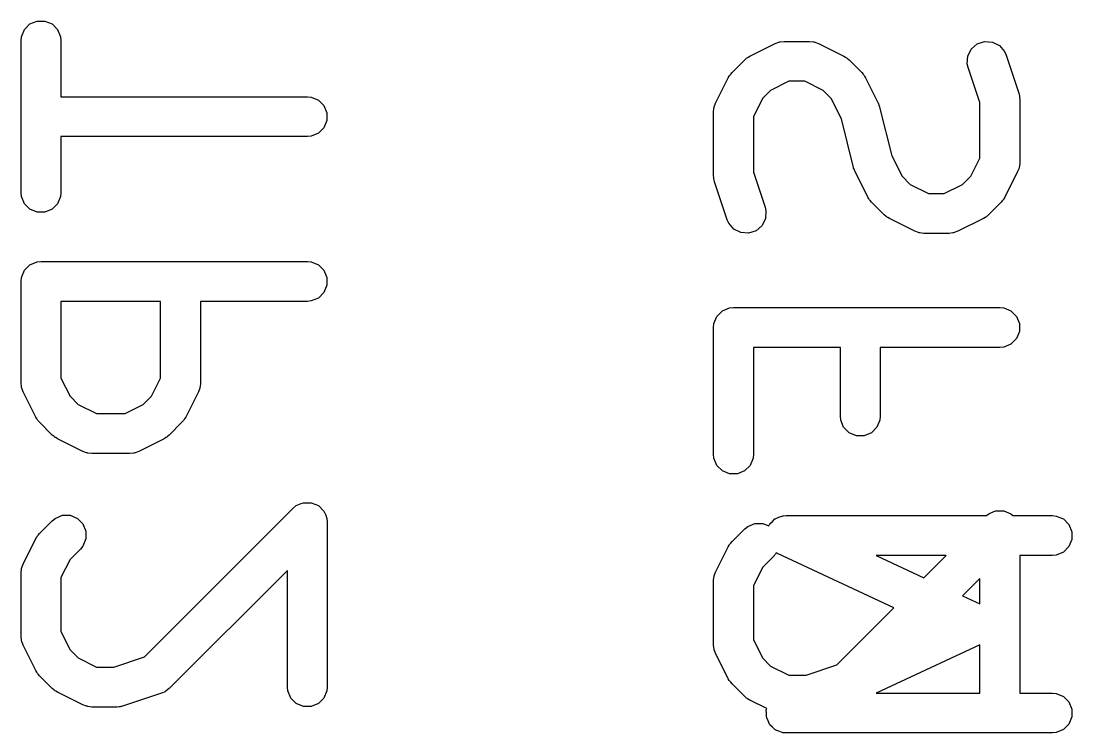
# Model space of a CAD drawing. Header units: inches. Extents: x 4.98 to 6.65, y -4.98 to -3.32.
# Drawn here: x 5.7098 to 5.8652, y -3.8874 to -3.7821 of the extents above; entities that cross this region are included whole.
import ezdxf

# ---------------------------------------------------------------- set-up
doc = ezdxf.new("R2010")
doc.units = ezdxf.units.IN
doc.header["$MEASUREMENT"] = 0
doc.layers.add('BLACK', color=250, linetype='CONTINUOUS')

msp = doc.modelspace()

# ---------------------------------------------------------------- linework, layer by layer
at = {"layer": 'BLACK', "linetype": 'CONTINUOUS'}
for p, q in [((5.71033, -3.78332), (5.71115, -3.78251)), ((5.71115, -3.78251), (5.71221, -3.78207)), ((5.71221, -3.78207), (5.71336, -3.78207)), ((5.71336, -3.78207), (5.71443, -3.78251)), ((5.71443, -3.78251), (5.71524, -3.78332)), ((5.70984, -3.78496), (5.70989, -3.78439)), ((5.70989, -3.78439), (5.71033, -3.78332)), ((5.71524, -3.78332), (5.71568, -3.78439)), ((5.71568, -3.78439), (5.71574, -3.78496)), ((5.70984, -3.80746), (5.70984, -3.78496)), ((5.71574, -3.78496), (5.71574, -3.79326)), ((5.81758, -3.78726), (5.82133, -3.78539)), ((5.82133, -3.78539), (5.82187, -3.78518)), ((5.82187, -3.78518), (5.82198, -3.78517)), ((5.82198, -3.78517), (5.82207, -3.78513)), ((5.82207, -3.78513), (5.82265, -3.78508)), ((5.82265, -3.78508), (5.8264, -3.78508)), ((5.8264, -3.78508), (5.82698, -3.78513)), ((5.82698, -3.78513), (5.82707, -3.78517)), ((5.82707, -3.78517), (5.82718, -3.78518)), ((5.82718, -3.78518), (5.82772, -3.78539)), ((5.82772, -3.78539), (5.83147, -3.78726)), ((5.85031, -3.78622), (5.85118, -3.78546)), ((5.85118, -3.78546), (5.85228, -3.7851)), ((5.85228, -3.7851), (5.85343, -3.78518)), ((5.85343, -3.78518), (5.85446, -3.7857)), ((5.85446, -3.7857), (5.85521, -3.78657)), ((5.81704, -3.78763), (5.81709, -3.78757)), ((5.81709, -3.78757), (5.81718, -3.78752)), ((5.81718, -3.78752), (5.81726, -3.78745)), ((5.81726, -3.78745), (5.81733, -3.78742)), ((5.81733, -3.78742), (5.81758, -3.78726)), ((5.83147, -3.78726), (5.83172, -3.78742)), ((5.83172, -3.78742), (5.83179, -3.78745)), ((5.83179, -3.78745), (5.83187, -3.78752)), ((5.83187, -3.78752), (5.83196, -3.78757)), ((5.83196, -3.78757), (5.83201, -3.78763)), ((5.84972, -3.7884), (5.8498, -3.78725)), ((5.8498, -3.78725), (5.85031, -3.78622)), ((5.85521, -3.78657), (5.85545, -3.7871)), ((5.85545, -3.7871), (5.85732, -3.79272)), ((5.81494, -3.78969), (5.81681, -3.78782)), ((5.81681, -3.78782), (5.81704, -3.78763)), ((5.83201, -3.78763), (5.83224, -3.78782)), ((5.83224, -3.78782), (5.83411, -3.78969)), ((5.84984, -3.78896), (5.84972, -3.7884)), ((5.85157, -3.79413), (5.84984, -3.78896)), ((5.81251, -3.79421), (5.81438, -3.79046)), ((5.81438, -3.79046), (5.81454, -3.79021)), ((5.81454, -3.79021), (5.81457, -3.79014)), ((5.81457, -3.79014), (5.81464, -3.79006)), ((5.81464, -3.79006), (5.81469, -3.78997)), ((5.81469, -3.78997), (5.81475, -3.78992)), ((5.81475, -3.78992), (5.81494, -3.78969)), ((5.83411, -3.78969), (5.8343, -3.78992)), ((5.8343, -3.78992), (5.83436, -3.78997)), ((5.83436, -3.78997), (5.83441, -3.79006)), ((5.83441, -3.79006), (5.83448, -3.79014)), ((5.83448, -3.79014), (5.83451, -3.79021)), ((5.83451, -3.79021), (5.83466, -3.79046)), ((5.83466, -3.79046), (5.83654, -3.79421)), ((5.82335, -3.79098), (5.82065, -3.79233)), ((5.8257, -3.79098), (5.82335, -3.79098)), ((5.8284, -3.79233), (5.8257, -3.79098)), ((5.71574, -3.79326), (5.75216, -3.79326)), ((5.75216, -3.79326), (5.75273, -3.79332)), ((5.75273, -3.79332), (5.7538, -3.79376)), ((5.7538, -3.79376), (5.75461, -3.79457)), ((5.81945, -3.79353), (5.8181, -3.79623)), ((5.82065, -3.79233), (5.81945, -3.79353)), ((5.8296, -3.79353), (5.8284, -3.79233)), ((5.83111, -3.79656), (5.8296, -3.79353)), ((5.85732, -3.79272), (5.85739, -3.79301)), ((5.85739, -3.79301), (5.85742, -3.79308)), ((5.85742, -3.79308), (5.85743, -3.79318)), ((5.85743, -3.79318), (5.85745, -3.79328)), ((5.85745, -3.79328), (5.85744, -3.79336)), ((5.85744, -3.79336), (5.85747, -3.79365)), ((5.85747, -3.79365), (5.85747, -3.80303)), ((5.75461, -3.79457), (5.75505, -3.79564)), ((5.8122, -3.79553), (5.81225, -3.79495)), ((5.81225, -3.79495), (5.81229, -3.79485)), ((5.81229, -3.79485), (5.8123, -3.79475)), ((5.8123, -3.79475), (5.81251, -3.79421)), ((5.83654, -3.79421), (5.83656, -3.79425)), ((5.83656, -3.79425), (5.83657, -3.79427)), ((5.83657, -3.79427), (5.83665, -3.79451)), ((5.83665, -3.79451), (5.83675, -3.79475)), ((5.83675, -3.79475), (5.83675, -3.79477)), ((5.83675, -3.79477), (5.83676, -3.79481)), ((5.83676, -3.79481), (5.83856, -3.802)), ((5.85157, -3.80233), (5.85157, -3.79413)), ((5.75505, -3.79679), (5.75461, -3.79785)), ((5.75505, -3.79564), (5.75505, -3.79679)), ((5.8122, -3.8049), (5.8122, -3.79553)), ((5.8181, -3.79623), (5.8181, -3.80442)), ((5.83291, -3.80374), (5.83111, -3.79656)), ((5.75461, -3.79785), (5.7538, -3.79867)), ((5.75216, -3.79917), (5.71574, -3.79917)), ((5.71574, -3.79917), (5.71574, -3.80746)), ((5.75273, -3.79911), (5.75216, -3.79917)), ((5.7538, -3.79867), (5.75273, -3.79911)), ((5.83856, -3.802), (5.84007, -3.80503)), ((5.85022, -3.80503), (5.85157, -3.80233)), ((5.85747, -3.80303), (5.85742, -3.8036)), ((5.8181, -3.80442), (5.81983, -3.80959)), ((5.83292, -3.80379), (5.83291, -3.80374)), ((5.83292, -3.80381), (5.83292, -3.80379)), ((5.83302, -3.80405), (5.83292, -3.80381)), ((5.8331, -3.80429), (5.83302, -3.80405)), ((5.83312, -3.80431), (5.8331, -3.80429)), ((5.83313, -3.80435), (5.83312, -3.80431)), ((5.83501, -3.8081), (5.83313, -3.80435)), ((5.85716, -3.80435), (5.85529, -3.8081)), ((5.85737, -3.80381), (5.85716, -3.80435)), ((5.85738, -3.8037), (5.85737, -3.80381)), ((5.85742, -3.8036), (5.85738, -3.8037)), ((5.81223, -3.80519), (5.8122, -3.8049)), ((5.81222, -3.80527), (5.81223, -3.80519)), ((5.81224, -3.80537), (5.81222, -3.80527)), ((5.81225, -3.80548), (5.81224, -3.80537)), ((5.81228, -3.80555), (5.81225, -3.80548)), ((5.81235, -3.80584), (5.81228, -3.80555)), ((5.81422, -3.81146), (5.81235, -3.80584)), ((5.84007, -3.80503), (5.84127, -3.80623)), ((5.84127, -3.80623), (5.84397, -3.80757)), ((5.84632, -3.80757), (5.84902, -3.80623)), ((5.84902, -3.80623), (5.85022, -3.80503)), ((5.70989, -3.80804), (5.70984, -3.80746)), ((5.71574, -3.80746), (5.71568, -3.80804)), ((5.84397, -3.80757), (5.84632, -3.80757)), ((5.71033, -3.8091), (5.70989, -3.80804)), ((5.71115, -3.80992), (5.71033, -3.8091)), ((5.71524, -3.8091), (5.71443, -3.80992)), ((5.71568, -3.80804), (5.71524, -3.8091)), ((5.83516, -3.80835), (5.83501, -3.8081)), ((5.83519, -3.80842), (5.83516, -3.80835)), ((5.83526, -3.8085), (5.83519, -3.80842)), ((5.83531, -3.80859), (5.83526, -3.8085)), ((5.83537, -3.80864), (5.83531, -3.80859)), ((5.83556, -3.80887), (5.83537, -3.80864)), ((5.83743, -3.81074), (5.83556, -3.80887)), ((5.85473, -3.80887), (5.85286, -3.81074)), ((5.85492, -3.80864), (5.85473, -3.80887)), ((5.85498, -3.80859), (5.85492, -3.80864)), ((5.85503, -3.8085), (5.85498, -3.80859)), ((5.8551, -3.80842), (5.85503, -3.8085)), ((5.85513, -3.80835), (5.8551, -3.80842)), ((5.85529, -3.8081), (5.85513, -3.80835)), ((5.71221, -3.81036), (5.71115, -3.80992)), ((5.71336, -3.81036), (5.71221, -3.81036)), ((5.71443, -3.80992), (5.71336, -3.81036)), ((5.81983, -3.80959), (5.81995, -3.81016)), ((5.81995, -3.81016), (5.81987, -3.81131)), ((5.83766, -3.81093), (5.83743, -3.81074)), ((5.85286, -3.81074), (5.85263, -3.81093)), ((5.81446, -3.81199), (5.81422, -3.81146)), ((5.81521, -3.81286), (5.81446, -3.81199)), ((5.81936, -3.81234), (5.81849, -3.81309)), ((5.81987, -3.81131), (5.81936, -3.81234)), ((5.83771, -3.81098), (5.83766, -3.81093)), ((5.8378, -3.81104), (5.83771, -3.81098)), ((5.83788, -3.81111), (5.8378, -3.81104)), ((5.83795, -3.81114), (5.83788, -3.81111)), ((5.8382, -3.81129), (5.83795, -3.81114)), ((5.84195, -3.81317), (5.8382, -3.81129)), ((5.85209, -3.81129), (5.84834, -3.81317)), ((5.85234, -3.81114), (5.85209, -3.81129)), ((5.85241, -3.81111), (5.85234, -3.81114)), ((5.85249, -3.81104), (5.85241, -3.81111)), ((5.85258, -3.81098), (5.85249, -3.81104)), ((5.85263, -3.81093), (5.85258, -3.81098)), ((5.81625, -3.81337), (5.81521, -3.81286)), ((5.81739, -3.81346), (5.81625, -3.81337)), ((5.81849, -3.81309), (5.81739, -3.81346)), ((5.84249, -3.81337), (5.84195, -3.81317)), ((5.8426, -3.81338), (5.84249, -3.81337)), ((5.8427, -3.81342), (5.8426, -3.81338)), ((5.84327, -3.81348), (5.8427, -3.81342)), ((5.84702, -3.81348), (5.84327, -3.81348)), ((5.8476, -3.81342), (5.84702, -3.81348)), ((5.8477, -3.81338), (5.8476, -3.81342)), ((5.8478, -3.81337), (5.8477, -3.81338)), ((5.84834, -3.81317), (5.8478, -3.81337)), ((5.71033, -3.81894), (5.71115, -3.81813)), ((5.71115, -3.81813), (5.71221, -3.81769)), ((5.71221, -3.81769), (5.71279, -3.81763)), ((5.71279, -3.81763), (5.75216, -3.81763)), ((5.75216, -3.81763), (5.75273, -3.81769)), ((5.75273, -3.81769), (5.7538, -3.81813)), ((5.7538, -3.81813), (5.75461, -3.81894)), ((5.70984, -3.82058), (5.70989, -3.82001)), ((5.70989, -3.82001), (5.71033, -3.81894)), ((5.75461, -3.81894), (5.75505, -3.82001)), ((5.75505, -3.82001), (5.75505, -3.82116)), ((5.70984, -3.83558), (5.70984, -3.82058)), ((5.75505, -3.82116), (5.75461, -3.82223)), ((5.7538, -3.82304), (5.75273, -3.82348)), ((5.75461, -3.82223), (5.7538, -3.82304)), ((5.73046, -3.82354), (5.71574, -3.82354)), ((5.71574, -3.82354), (5.71574, -3.83489)), ((5.73046, -3.83489), (5.73046, -3.82354)), ((5.75216, -3.82354), (5.73636, -3.82354)), ((5.73636, -3.82354), (5.73636, -3.83558)), ((5.75273, -3.82348), (5.75216, -3.82354)), ((5.81351, -3.82494), (5.81457, -3.8245)), ((5.81457, -3.8245), (5.81515, -3.82445)), ((5.81515, -3.82445), (5.85452, -3.82445)), ((5.85452, -3.82445), (5.8551, -3.8245)), ((5.8551, -3.8245), (5.85616, -3.82494)), ((5.81225, -3.82682), (5.8127, -3.82576)), ((5.8127, -3.82576), (5.81351, -3.82494)), ((5.85616, -3.82494), (5.85698, -3.82576)), ((5.85698, -3.82576), (5.85742, -3.82682)), ((5.8122, -3.8274), (5.81225, -3.82682)), ((5.8122, -3.84615), (5.8122, -3.8274)), ((5.85742, -3.82798), (5.85698, -3.82904)), ((5.85742, -3.82682), (5.85742, -3.82798)), ((5.85698, -3.82904), (5.85616, -3.82985)), ((5.83095, -3.83035), (5.8181, -3.83035)), ((5.8181, -3.83035), (5.8181, -3.84615)), ((5.83095, -3.84052), (5.83095, -3.83035)), ((5.85452, -3.83035), (5.83685, -3.83035)), ((5.83685, -3.83035), (5.83685, -3.84052)), ((5.8551, -3.8303), (5.85452, -3.83035)), ((5.85616, -3.82985), (5.8551, -3.8303)), ((5.70989, -3.83616), (5.70984, -3.83558)), ((5.71574, -3.83489), (5.71709, -3.83758)), ((5.72911, -3.83758), (5.73046, -3.83489)), ((5.73636, -3.83558), (5.73631, -3.83616)), ((5.70993, -3.83626), (5.70989, -3.83616)), ((5.70994, -3.83636), (5.70993, -3.83626)), ((5.71015, -3.8369), (5.70994, -3.83636)), ((5.71202, -3.84065), (5.71015, -3.8369)), ((5.73605, -3.8369), (5.73418, -3.84065)), ((5.73626, -3.83636), (5.73605, -3.8369)), ((5.73627, -3.83626), (5.73626, -3.83636)), ((5.73631, -3.83616), (5.73627, -3.83626)), ((5.71709, -3.83758), (5.71829, -3.83878)), ((5.71829, -3.83878), (5.72098, -3.84013)), ((5.72521, -3.84013), (5.72791, -3.83878)), ((5.72791, -3.83878), (5.72911, -3.83758)), ((5.72098, -3.84013), (5.72521, -3.84013)), ((5.71218, -3.8409), (5.71202, -3.84065)), ((5.71221, -3.84097), (5.71218, -3.8409)), ((5.71227, -3.84105), (5.71221, -3.84097)), ((5.71233, -3.84114), (5.71227, -3.84105)), ((5.71239, -3.84119), (5.71233, -3.84114)), ((5.71258, -3.84142), (5.71239, -3.84119)), ((5.71445, -3.8433), (5.71258, -3.84142)), ((5.73362, -3.84142), (5.73175, -3.8433)), ((5.73381, -3.84119), (5.73362, -3.84142)), ((5.73387, -3.84114), (5.73381, -3.84119)), ((5.73392, -3.84105), (5.73387, -3.84114)), ((5.73399, -3.84097), (5.73392, -3.84105)), ((5.73402, -3.8409), (5.73399, -3.84097)), ((5.73418, -3.84065), (5.73402, -3.8409)), ((5.831, -3.8411), (5.83095, -3.84052)), ((5.83144, -3.84216), (5.831, -3.8411)), ((5.83679, -3.8411), (5.83635, -3.84216)), ((5.83685, -3.84052), (5.83679, -3.8411)), ((5.71468, -3.84348), (5.71445, -3.8433)), ((5.71473, -3.84354), (5.71468, -3.84348)), ((5.73152, -3.84348), (5.73147, -3.84354)), ((5.73175, -3.8433), (5.73152, -3.84348)), ((5.83226, -3.84298), (5.83144, -3.84216)), ((5.83332, -3.84342), (5.83226, -3.84298)), ((5.83447, -3.84342), (5.83332, -3.84342)), ((5.83554, -3.84298), (5.83447, -3.84342)), ((5.83635, -3.84216), (5.83554, -3.84298)), ((5.71482, -3.8436), (5.71473, -3.84354)), ((5.7149, -3.84366), (5.71482, -3.8436)), ((5.71497, -3.84369), (5.7149, -3.84366)), ((5.71522, -3.84385), (5.71497, -3.84369)), ((5.71897, -3.84572), (5.71522, -3.84385)), ((5.73098, -3.84385), (5.72723, -3.84572)), ((5.73123, -3.84369), (5.73098, -3.84385)), ((5.7313, -3.84366), (5.73123, -3.84369)), ((5.73138, -3.8436), (5.7313, -3.84366)), ((5.73147, -3.84354), (5.73138, -3.8436)), ((5.71951, -3.84593), (5.71897, -3.84572)), ((5.71961, -3.84594), (5.71951, -3.84593)), ((5.71971, -3.84598), (5.71961, -3.84594)), ((5.72029, -3.84603), (5.71971, -3.84598)), ((5.72591, -3.84603), (5.72029, -3.84603)), ((5.72649, -3.84598), (5.72591, -3.84603)), ((5.72659, -3.84594), (5.72649, -3.84598)), ((5.72669, -3.84593), (5.72659, -3.84594)), ((5.72723, -3.84572), (5.72669, -3.84593)), ((5.81225, -3.84672), (5.8122, -3.84615)), ((5.8181, -3.84615), (5.81805, -3.84672)), ((5.8127, -3.84779), (5.81225, -3.84672)), ((5.81351, -3.8486), (5.8127, -3.84779)), ((5.81761, -3.84779), (5.81679, -3.8486)), ((5.81805, -3.84672), (5.81761, -3.84779)), ((5.81457, -3.84904), (5.81351, -3.8486)), ((5.81573, -3.84904), (5.81457, -3.84904)), ((5.81679, -3.8486), (5.81573, -3.84904)), ((5.72807, -3.87612), (5.75007, -3.85412)), ((5.75007, -3.85412), (5.75052, -3.85375)), ((5.75052, -3.85375), (5.75127, -3.85344)), ((5.75127, -3.85344), (5.75158, -3.85331)), ((5.75158, -3.85331), (5.75273, -3.85331)), ((5.75273, -3.85331), (5.7538, -3.85375)), ((5.7538, -3.85375), (5.75461, -3.85457)), ((5.71445, -3.85599), (5.7149, -3.85563)), ((5.7149, -3.85563), (5.71596, -3.85518)), ((5.71596, -3.85518), (5.71711, -3.85518)), ((5.71711, -3.85518), (5.71818, -3.85563)), ((5.71818, -3.85563), (5.71899, -3.85644)), ((5.75461, -3.85457), (5.75487, -3.85518)), ((5.75487, -3.85518), (5.75505, -3.85563)), ((5.75505, -3.85563), (5.75511, -3.85621)), ((5.82092, -3.85608), (5.82129, -3.85572)), ((5.82129, -3.85572), (5.82135, -3.85569)), ((5.82135, -3.85569), (5.82139, -3.85565)), ((5.82139, -3.85565), (5.82188, -3.85547)), ((5.82188, -3.85547), (5.82235, -3.85528)), ((5.82235, -3.85528), (5.82244, -3.85527)), ((5.82244, -3.85527), (5.82248, -3.85526)), ((5.82248, -3.85526), (5.82255, -3.85526)), ((5.82255, -3.85526), (5.82293, -3.85522)), ((5.82293, -3.85522), (5.85254, -3.85522)), ((5.85254, -3.85522), (5.85288, -3.85494)), ((5.85288, -3.85494), (5.85363, -3.85463)), ((5.85363, -3.85463), (5.85394, -3.8545)), ((5.85394, -3.8545), (5.8551, -3.8545)), ((5.8551, -3.8545), (5.85616, -3.85494)), ((5.85616, -3.85494), (5.85644, -3.85522)), ((5.85644, -3.85522), (5.8623, -3.85522)), ((5.8623, -3.85522), (5.86287, -3.85528)), ((5.86287, -3.85528), (5.86394, -3.85572)), ((5.86394, -3.85572), (5.86475, -3.85653)), ((5.71258, -3.85787), (5.71445, -3.85599)), ((5.71899, -3.85644), (5.71943, -3.8575)), ((5.71943, -3.8575), (5.71943, -3.85866)), ((5.75511, -3.85621), (5.75511, -3.88058)), ((5.81494, -3.85906), (5.81681, -3.85718)), ((5.81681, -3.85718), (5.81726, -3.85682)), ((5.81726, -3.85682), (5.81832, -3.85637)), ((5.81832, -3.85637), (5.81948, -3.85637)), ((5.81948, -3.85637), (5.82038, -3.85675)), ((5.82038, -3.85675), (5.82047, -3.85653)), ((5.82047, -3.85653), (5.82052, -3.85649)), ((5.82052, -3.85649), (5.82055, -3.85643)), ((5.82055, -3.85643), (5.82092, -3.85608)), ((5.86475, -3.85653), (5.86519, -3.8576)), ((5.71015, -3.86238), (5.71202, -3.85863)), ((5.71202, -3.85863), (5.71218, -3.85839)), ((5.71218, -3.85839), (5.71221, -3.85831)), ((5.71221, -3.85831), (5.71227, -3.85823)), ((5.71227, -3.85823), (5.71233, -3.85814)), ((5.71233, -3.85814), (5.71239, -3.85809)), ((5.71239, -3.85809), (5.71258, -3.85787)), ((5.71943, -3.85866), (5.71899, -3.85972)), ((5.81475, -3.85928), (5.81494, -3.85906)), ((5.86519, -3.85875), (5.86475, -3.85981)), ((5.86519, -3.8576), (5.86519, -3.85875)), ((5.71863, -3.86017), (5.71709, -3.8617)), ((5.71899, -3.85972), (5.71863, -3.86017)), ((5.81251, -3.86357), (5.81438, -3.85982)), ((5.81438, -3.85982), (5.81454, -3.85958)), ((5.81454, -3.85958), (5.81457, -3.8595)), ((5.81457, -3.8595), (5.81464, -3.85942)), ((5.81464, -3.85942), (5.81469, -3.85934)), ((5.81469, -3.85934), (5.81475, -3.85928)), ((5.86475, -3.85981), (5.86394, -3.86063)), ((5.71709, -3.8617), (5.71574, -3.8644)), ((5.82099, -3.86136), (5.81945, -3.86289)), ((5.82135, -3.86091), (5.82099, -3.86136)), ((5.82144, -3.86071), (5.82135, -3.86091)), ((5.82168, -3.86085), (5.82144, -3.86071)), ((5.83887, -3.86887), (5.82168, -3.86085)), ((5.83624, -3.86113), (5.84331, -3.86443)), ((5.84661, -3.86113), (5.83624, -3.86113)), ((5.84331, -3.86443), (5.84661, -3.86113)), ((5.8623, -3.86113), (5.85747, -3.86113)), ((5.85747, -3.86113), (5.85747, -3.88147)), ((5.86287, -3.86107), (5.8623, -3.86113)), ((5.86394, -3.86063), (5.86287, -3.86107)), ((5.70984, -3.8637), (5.70989, -3.86313)), ((5.70984, -3.87308), (5.70984, -3.8637)), ((5.70989, -3.86313), (5.70993, -3.86303)), ((5.70993, -3.86303), (5.70994, -3.86292)), ((5.70994, -3.86292), (5.71015, -3.86238)), ((5.74921, -3.86333), (5.73175, -3.88079)), ((5.74921, -3.88058), (5.74921, -3.86333)), ((5.8123, -3.86412), (5.81251, -3.86357)), ((5.81945, -3.86289), (5.8181, -3.86559)), ((5.71574, -3.8644), (5.71574, -3.87238)), ((5.8122, -3.86489), (5.81225, -3.86432)), ((5.8122, -3.87427), (5.8122, -3.86489)), ((5.81225, -3.86432), (5.81229, -3.86422)), ((5.81229, -3.86422), (5.8123, -3.86412)), ((5.85157, -3.86452), (5.84901, -3.86709)), ((5.85157, -3.86828), (5.85157, -3.86452)), ((5.8181, -3.86559), (5.8181, -3.87357)), ((5.84901, -3.86709), (5.85157, -3.86828)), ((5.83043, -3.87731), (5.83887, -3.86887)), ((5.71574, -3.87238), (5.71709, -3.87508)), ((5.70989, -3.87365), (5.70984, -3.87308)), ((5.70993, -3.87375), (5.70989, -3.87365)), ((5.70994, -3.87386), (5.70993, -3.87375)), ((5.71015, -3.8744), (5.70994, -3.87386)), ((5.71202, -3.87815), (5.71015, -3.8744)), ((5.81225, -3.87484), (5.8122, -3.87427)), ((5.8181, -3.87357), (5.81945, -3.87627)), ((5.85157, -3.87431), (5.83624, -3.88147)), ((5.85157, -3.88147), (5.85157, -3.87431)), ((5.71709, -3.87508), (5.71829, -3.87628)), ((5.72356, -3.87762), (5.72807, -3.87612)), ((5.81229, -3.87494), (5.81225, -3.87484)), ((5.8123, -3.87505), (5.81229, -3.87494)), ((5.81251, -3.87559), (5.8123, -3.87505)), ((5.81438, -3.87934), (5.81251, -3.87559)), ((5.71829, -3.87628), (5.72098, -3.87762)), ((5.72098, -3.87762), (5.72356, -3.87762)), ((5.81945, -3.87627), (5.82065, -3.87747)), ((5.82065, -3.87747), (5.82335, -3.87882)), ((5.82592, -3.87882), (5.83043, -3.87731)), ((5.71218, -3.8784), (5.71202, -3.87815)), ((5.71221, -3.87847), (5.71218, -3.8784)), ((5.71227, -3.87855), (5.71221, -3.87847)), ((5.71233, -3.87864), (5.71227, -3.87855)), ((5.71239, -3.87869), (5.71233, -3.87864)), ((5.71258, -3.87892), (5.71239, -3.87869)), ((5.71445, -3.88079), (5.71258, -3.87892)), ((5.82335, -3.87882), (5.82592, -3.87882)), ((5.71468, -3.88098), (5.71445, -3.88079)), ((5.73175, -3.88079), (5.7313, -3.88116)), ((5.74926, -3.88115), (5.74921, -3.88058)), ((5.75511, -3.88058), (5.75505, -3.88115)), ((5.81454, -3.87959), (5.81438, -3.87934)), ((5.81457, -3.87966), (5.81454, -3.87959)), ((5.81464, -3.87974), (5.81457, -3.87966)), ((5.81469, -3.87983), (5.81464, -3.87974)), ((5.81475, -3.87988), (5.81469, -3.87983)), ((5.81494, -3.88011), (5.81475, -3.87988)), ((5.81681, -3.88198), (5.81494, -3.88011)), ((5.71473, -3.88104), (5.71468, -3.88098)), ((5.71482, -3.88109), (5.71473, -3.88104)), ((5.7149, -3.88116), (5.71482, -3.88109)), ((5.71497, -3.88119), (5.7149, -3.88116)), ((5.71522, -3.88134), (5.71497, -3.88119)), ((5.71897, -3.88322), (5.71522, -3.88134)), ((5.73059, -3.8815), (5.72497, -3.88338)), ((5.73112, -3.88127), (5.73059, -3.8815)), ((5.7312, -3.8812), (5.73112, -3.88127)), ((5.7313, -3.88116), (5.7312, -3.8812)), ((5.7497, -3.88222), (5.74926, -3.88115)), ((5.75052, -3.88303), (5.7497, -3.88222)), ((5.75461, -3.88222), (5.7538, -3.88303)), ((5.75505, -3.88115), (5.75461, -3.88222)), ((5.81704, -3.88217), (5.81681, -3.88198)), ((5.81709, -3.88223), (5.81704, -3.88217)), ((5.81718, -3.88228), (5.81709, -3.88223)), ((5.81726, -3.88235), (5.81718, -3.88228)), ((5.81733, -3.88238), (5.81726, -3.88235)), ((5.83624, -3.88147), (5.85157, -3.88147)), ((5.85747, -3.88147), (5.8623, -3.88147)), ((5.8623, -3.88147), (5.86287, -3.88152)), ((5.86287, -3.88152), (5.86394, -3.88197)), ((5.86394, -3.88197), (5.86475, -3.88278)), ((5.71951, -3.88343), (5.71897, -3.88322)), ((5.71961, -3.88343), (5.71951, -3.88343)), ((5.71971, -3.88347), (5.71961, -3.88343)), ((5.72029, -3.88353), (5.71971, -3.88347)), ((5.72404, -3.88353), (5.72029, -3.88353)), ((5.72433, -3.8835), (5.72404, -3.88353)), ((5.72441, -3.88351), (5.72433, -3.8835)), ((5.72451, -3.88348), (5.72441, -3.88351)), ((5.72461, -3.88347), (5.72451, -3.88348)), ((5.72468, -3.88344), (5.72461, -3.88347)), ((5.72497, -3.88338), (5.72468, -3.88344)), ((5.75158, -3.88347), (5.75052, -3.88303)), ((5.75273, -3.88347), (5.75158, -3.88347)), ((5.7538, -3.88303), (5.75273, -3.88347)), ((5.81758, -3.88253), (5.81733, -3.88238)), ((5.82006, -3.88377), (5.81758, -3.88253)), ((5.82001, -3.88397), (5.82003, -3.88391)), ((5.82003, -3.88384), (5.82006, -3.88377)), ((5.82003, -3.88391), (5.82003, -3.88384)), ((5.86475, -3.88278), (5.86519, -3.88384)), ((5.86519, -3.88384), (5.86519, -3.885)), ((5.82003, -3.88448), (5.82001, -3.88397)), ((5.82003, -3.885), (5.82003, -3.88448)), ((5.82006, -3.88506), (5.82003, -3.885)), ((5.82006, -3.88512), (5.82006, -3.88506)), ((5.82027, -3.88559), (5.82006, -3.88512)), ((5.86519, -3.885), (5.86475, -3.88606)), ((5.82047, -3.88606), (5.82027, -3.88559)), ((5.82052, -3.88611), (5.82047, -3.88606)), ((5.82055, -3.88617), (5.82052, -3.88611)), ((5.82092, -3.88651), (5.82055, -3.88617)), ((5.82129, -3.88688), (5.82092, -3.88651)), ((5.82135, -3.8869), (5.82129, -3.88688)), ((5.82139, -3.88695), (5.82135, -3.8869)), ((5.82188, -3.88712), (5.82139, -3.88695)), ((5.86394, -3.88688), (5.86287, -3.88732)), ((5.86475, -3.88606), (5.86394, -3.88688)), ((5.82235, -3.88732), (5.82188, -3.88712)), ((5.82244, -3.88733), (5.82235, -3.88732)), ((5.82248, -3.88734), (5.82244, -3.88733)), ((5.82255, -3.88734), (5.82248, -3.88734)), ((5.82293, -3.88737), (5.82255, -3.88734)), ((5.8623, -3.88737), (5.82293, -3.88737)), ((5.86287, -3.88732), (5.8623, -3.88737))]:
    msp.add_line(p, q, dxfattribs=at)

doc.saveas('drawing.dxf')
